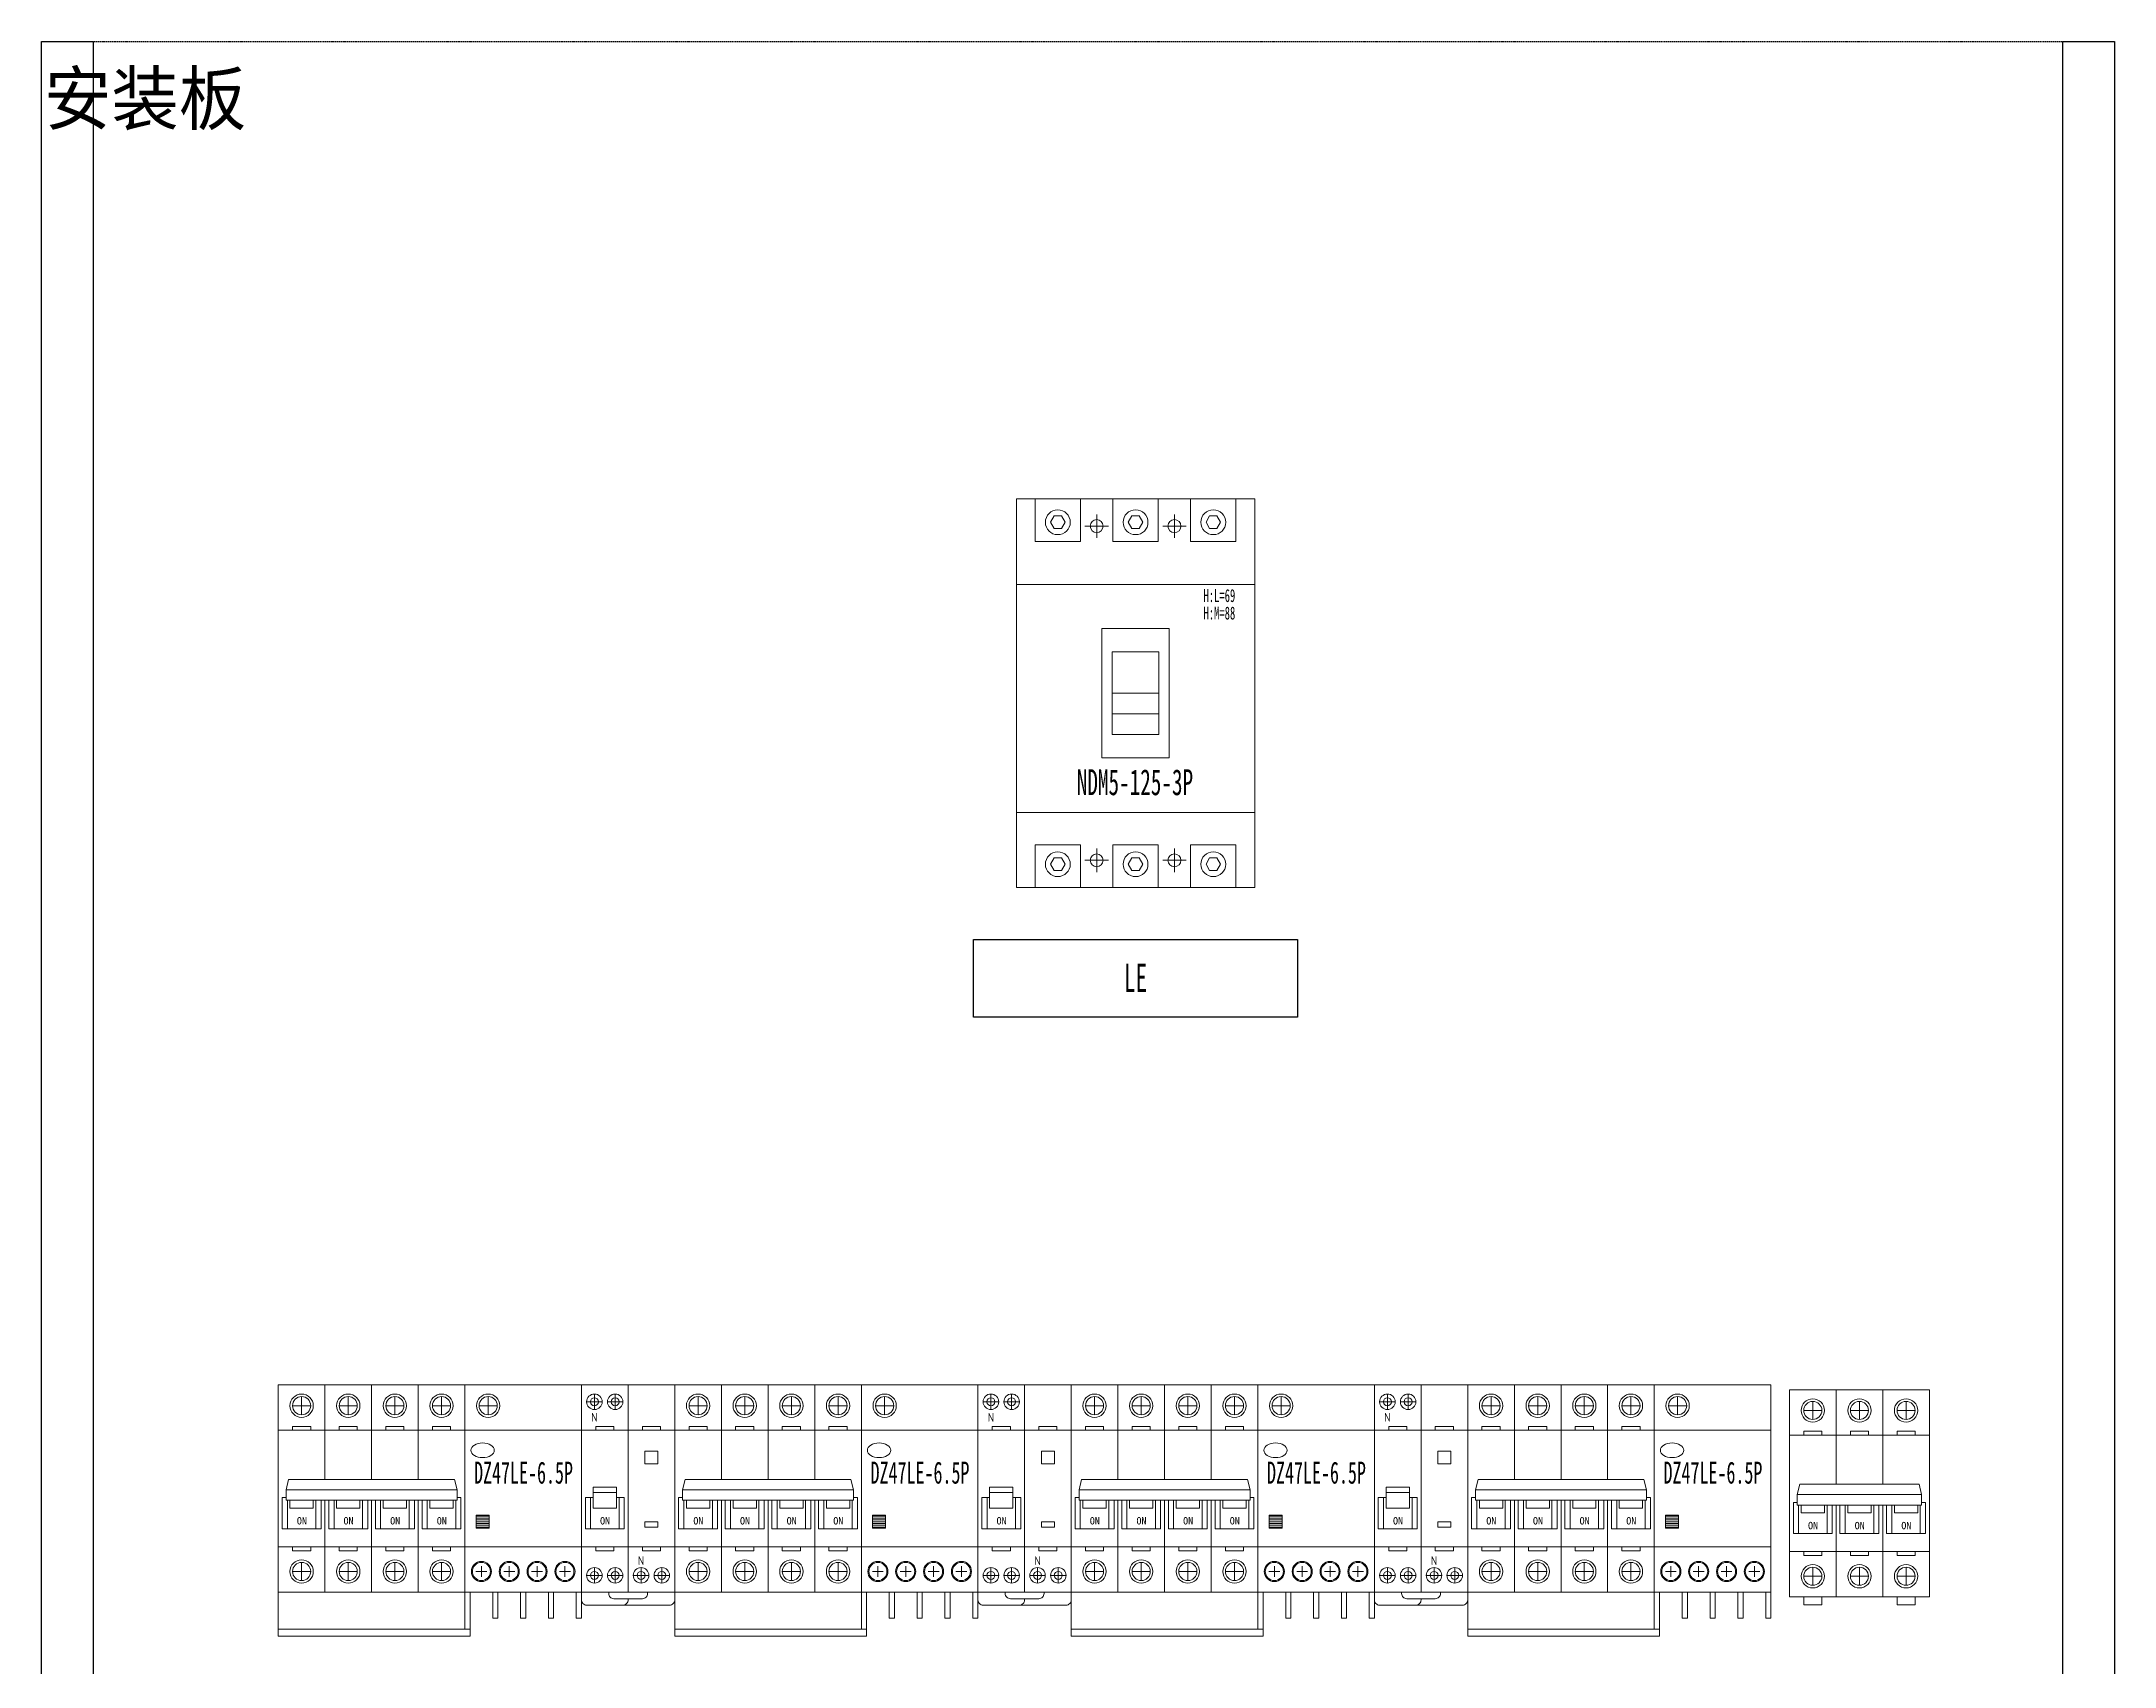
# Model space of a CAD drawing. Extents: x 304728 to 305528, y 295754 to 297954.
# Drawn here: x 304728 to 305528, y 297327 to 297954 of the extents above; entities that cross this region are included whole.
import ezdxf
from ezdxf.enums import TextEntityAlignment as Align

# ---------------------------------------------------------------- set-up
doc = ezdxf.new("R2010")
doc.units = 0
doc.header["$MEASUREMENT"] = 0
doc.linetypes.add('DASH', pattern=[0.35, 0.25, -0.1])
doc.linetypes.add('DASHED', pattern=[0.75, 0.5, -0.25])
doc.layers.add('元件', color=7, linetype='Continuous')
doc.layers.add('布置图', color=30, linetype='Continuous')
doc.layers.add('细线', color=7, linetype='Continuous', lineweight=0)
doc.styles.add('-仿宋_GB2312', font='gbenor.shx', dxfattribs={"bigfont": 'gbcbig.shx'})
doc.styles.add('LEAD', font='', dxfattribs={"width": 0.8})
doc.styles.add('宋', font='', dxfattribs={"width": 0.7})
doc.styles.add('正常', font='')
doc.styles.get('LEAD').set_extended_font_data('SimSun')
doc.styles.get('宋').set_extended_font_data('SimSun')
doc.styles.get('正常').set_extended_font_data('FangSong_GB2312')

# ---------------------------------------------------------------- blocks, each defined once
blk = doc.blocks.new('Manufacturer光辉PartName剩余电流动作微型断路器Series4PShellFrameLimitingCurrentRemarkPartTypeMinCurrent1MaxCurrent63Poles4PMinPower0MaxPower0LibType2DelFlgfalseUpdateDate')
at = {"layer": '细线'}
for p, q in [((-53, 40.5), (-46, 40.5)), ((-49.5, 44), (-49.5, 37)), ((-35, 40.5), (-28, 40.5)), ((-31.5, 44), (-31.5, 37)), ((-17, 40.5), (-10, 40.5)), ((-13.5, 44), (-13.5, 37)), ((1, 40.5), (8, 40.5)), ((4.5, 44), (4.5, 37)), ((19, 40.5), (26, 40.5)), ((22.5, 44), (22.5, 37)), ((17.84, -2.15), (22.84, -2.15)), ((17.84, -2.86), (22.84, -2.86)), ((17.84, -3.56), (22.84, -3.56)), ((17.84, -4.27), (22.84, -4.27)), ((17.84, -4.97), (22.84, -4.97)), ((17.84, -5.67), (22.84, -5.67)), ((17.84, -6.38), (22.84, -6.38)), ((-53, -23.5), (-46, -23.5)), ((-49.5, -27), (-49.5, -20)), ((-35, -23.5), (-28, -23.5)), ((-31.5, -27), (-31.5, -20)), ((-17, -23.5), (-10, -23.5)), ((-13.5, -27), (-13.5, -20)), ((1, -23.5), (8, -23.5)), ((4.5, -27), (4.5, -20)), ((17.77, -23.5), (21.98, -23.5)), ((19.88, -21.39), (19.88, -25.61)), ((28.52, -23.5), (32.73, -23.5)), ((30.62, -21.39), (30.62, -25.61)), ((39.27, -23.5), (43.48, -23.5)), ((41.38, -21.39), (41.38, -25.61)), ((50.02, -23.5), (54.23, -23.5)), ((52.12, -21.39), (52.12, -25.61))]:
    blk.add_line(p, q, dxfattribs=at)
for points in [[(-40.5, 12), (-40.5, 48.5), (-58.5, 48.5), (-58.5, -31.5), (-40.5, -31.5), (-40.5, 4)], [(-22.5, 12), (-22.5, 48.5), (-40.5, 48.5), (-40.5, 12)], [(-4.5, 12), (-4.5, 48.5), (-22.5, 48.5), (-22.5, 12)], [(-4.5, 4), (-4.5, -31.5), (13.5, -31.5), (13.5, 48.5), (-4.5, 48.5), (-4.5, 12)], [(-40.5, 12), (-40.5, 31), (-58.5, 31), (-58.5, -14), (-40.5, -14), (-40.5, 4)], [(-22.5, 12), (-22.5, 31), (-40.5, 31), (-40.5, 12)], [(-4.5, 12), (-4.5, 31), (-22.5, 31), (-22.5, 12)], [(-4.5, 4), (-4.5, -14), (13.5, -14), (13.5, 31), (-4.5, 31), (-4.5, 12)], [(-55.5, 5), (-57, 5), (-57, -7), (-42, -7), (-42, 4)], [(-55, 4), (-55, -7), (-44, -7), (-44, 4)], [(-54, 4), (-54, 1), (-45, 1), (-45, 4)], [(-40.5, 4), (-40.5, -31.5), (-22.5, -31.5), (-22.5, 4)], [(-40.5, 4), (-40.5, -14), (-22.5, -14), (-22.5, 4)], [(-39, 4), (-39, -7), (-24, -7), (-24, 4)], [(-37, 4), (-37, -7), (-26, -7), (-26, 4)], [(-36, 4), (-36, 1), (-27, 1), (-27, 4)], [(-22.5, 4), (-22.5, -31.5), (-4.5, -31.5), (-4.5, 4)], [(-22.5, 4), (-22.5, -14), (-4.5, -14), (-4.5, 4)], [(-21, 4), (-21, -7), (-6, -7), (-6, 4)], [(-19, 4), (-19, -7), (-8, -7), (-8, 4)], [(-18, 4), (-18, 1), (-9, 1), (-9, 4)], [(-3, 4), (-3, -7), (12, -7), (12, 5), (10.5, 5)], [(-1, 4), (-1, -7), (10, -7), (10, 4)], [(0, 4), (0, 1), (9, 1), (9, 4)]]:
    blk.add_lwpolyline(points, dxfattribs=at)
for points in [[(13.5, -31.5), (58.5, -31.5), (58.5, 48.5), (13.5, 48.5)], [(-53, 32.5), (-46, 32.5), (-46, 31), (-53, 31)], [(-35, 32.5), (-28, 32.5), (-28, 31), (-35, 31)], [(-17, 32.5), (-10, 32.5), (-10, 31), (-17, 31)], [(1, 32.5), (8, 32.5), (8, 31), (1, 31)], [(58.5, 31), (13.5, 31), (13.5, -14), (58.5, -14)], [(10.5, 8), (-55.5, 8), (-54.5, 12), (9.5, 12)], [(-55.5, 4), (10.5, 4), (10.5, 8), (-55.5, 8)], [(17.84, -6.77), (22.84, -6.77), (22.84, -1.77), (17.84, -1.77)], [(-53, -15.5), (-46, -15.5), (-46, -14), (-53, -14)], [(-35, -15.5), (-28, -15.5), (-28, -14), (-35, -14)], [(-17, -15.5), (-10, -15.5), (-10, -14), (-17, -14)], [(1, -15.5), (8, -15.5), (8, -14), (1, -14)], [(-58.5, -48.5), (15.5, -48.5), (15.5, -31.5), (-58.5, -31.5)], [(13.5, -31.5), (15.5, -31.5), (15.5, -45.7), (13.5, -45.7)], [(26.25, -31.5), (24.25, -31.5), (24.25, -41.5), (26.25, -41.5)], [(37, -31.5), (35, -31.5), (35, -41.5), (37, -41.5)], [(47.75, -31.5), (45.75, -31.5), (45.75, -41.5), (47.75, -41.5)], [(58.5, -31.5), (56.5, -31.5), (56.5, -41.5), (58.5, -41.5)], [(-58.5, -45.7), (15.5, -45.7), (15.5, -48.5), (-58.5, -48.5)]]:
    blk.add_lwpolyline(points, close=True, dxfattribs=at)
for centre, radius in [((-49.5, 40.5), 4.5), ((-49.5, 40.5), 3.5), ((-31.5, 40.5), 4.5), ((-31.5, 40.5), 3.5), ((-13.5, 40.5), 4.5), ((-13.5, 40.5), 3.5), ((4.5, 40.5), 4.5), ((4.5, 40.5), 3.5), ((22.5, 40.5), 4.5), ((22.5, 40.5), 3.5), ((-49.5, -23.5), 4.5), ((-49.5, -23.5), 3.5), ((-31.5, -23.5), 4.5), ((-31.5, -23.5), 3.5), ((-13.5, -23.5), 4.5), ((-13.5, -23.5), 3.5), ((4.5, -23.5), 4.5), ((4.5, -23.5), 3.5), ((19.88, -23.5), 3.88), ((19.88, -23.5), 3.49), ((30.62, -23.5), 3.88), ((30.62, -23.5), 3.49), ((41.38, -23.5), 3.88), ((41.38, -23.5), 3.49), ((52.12, -23.5), 3.88), ((52.12, -23.5), 3.49)]:
    blk.add_circle(centre, radius, dxfattribs=at)
blk.add_ellipse((20.34, 23.28), major_axis=(-4.5, 0), ratio=0.629929, dxfattribs=at)
at = {"layer": '细线', "color": 4, "linetype": 'DASH', "ltscale": 0.1, "style": '宋', "width": 0.6}
blk.add_text('DZ47LE-6.5P', height=8.5, dxfattribs=at).set_placement((17.05, 10.41))
at = {"layer": '细线', "color": 2, "lineweight": 15, "style": '正常'}
for p in [(-51.33, -5.36), (-33.33, -5.36), (-15.33, -5.36), (2.67, -5.36)]:
    blk.add_text('ON', height=2.851, dxfattribs=at).set_placement(p)
blk = doc.blocks.new('Manufacturer光辉PartName微型断路器Series3PShellFrameLimitingCurrentRemarkPartTypeMinCurrent1MaxCurrent63Poles3PMinPower0MaxPower0LibType2DelFlgfalseUpdateDate')
at = {"layer": '细线'}
for p, q in [((-21.5, 32), (-14.5, 32)), ((-18, 35.5), (-18, 28.5)), ((-3.5, 32), (3.5, 32)), ((0, 35.5), (0, 28.5)), ((14.5, 32), (21.5, 32)), ((18, 35.5), (18, 28.5)), ((-21.5, -32), (-14.5, -32)), ((-18, -35.5), (-18, -28.5)), ((-3.5, -32), (3.5, -32)), ((0, -35.5), (0, -28.5)), ((14.5, -32), (21.5, -32)), ((18, -35.5), (18, -28.5))]:
    blk.add_line(p, q, dxfattribs=at)
for points in [[(-9, 3.5), (-9, 40), (-27, 40), (-27, -40), (-9, -40), (-9, -4.5)], [(9, 3.5), (9, 40), (-9, 40), (-9, 3.5)], [(9, -4.5), (9, -40), (27, -40), (27, 40), (9, 40), (9, 3.5)], [(-9, 3.5), (-9, 22.5), (-27, 22.5), (-27, -22.5), (-9, -22.5), (-9, -4.5)], [(9, 3.5), (9, 22.5), (-9, 22.5), (-9, 3.5)], [(9, -4.5), (9, -22.5), (27, -22.5), (27, 22.5), (9, 22.5), (9, 3.5)], [(-24, -3.5), (-25.5, -3.5), (-25.5, -15.5), (-10.5, -15.5), (-10.5, -4.5)], [(-23.5, -4.5), (-23.5, -15.5), (-12.5, -15.5), (-12.5, -4.5)], [(-22.5, -4.5), (-22.5, -7.5), (-13.5, -7.5), (-13.5, -4.5)], [(-9, -4.5), (-9, -40), (9, -40), (9, -4.5)], [(-9, -4.5), (-9, -22.5), (9, -22.5), (9, -4.5)], [(-7.5, -4.5), (-7.5, -15.5), (7.5, -15.5), (7.5, -4.5)], [(-5.5, -4.5), (-5.5, -15.5), (5.5, -15.5), (5.5, -4.5)], [(-4.5, -4.5), (-4.5, -7.5), (4.5, -7.5), (4.5, -4.5)], [(10.5, -4.5), (10.5, -15.5), (25.5, -15.5), (25.5, -3.5), (24, -3.5)], [(12.5, -4.5), (12.5, -15.5), (23.5, -15.5), (23.5, -4.5)], [(13.5, -4.5), (13.5, -7.5), (22.5, -7.5), (22.5, -4.5)]]:
    blk.add_lwpolyline(points, dxfattribs=at)
for points in [[(-21.5, 24), (-14.5, 24), (-14.5, 22.5), (-21.5, 22.5)], [(-3.5, 24), (3.5, 24), (3.5, 22.5), (-3.5, 22.5)], [(14.5, 24), (21.5, 24), (21.5, 22.5), (14.5, 22.5)], [(24, -0.5), (-24, -0.5), (-23, 3.5), (23, 3.5)], [(-24, -4.5), (24, -4.5), (24, -0.5), (-24, -0.5)], [(-21.5, -24), (-14.5, -24), (-14.5, -22.5), (-21.5, -22.5)], [(-3.5, -24), (3.5, -24), (3.5, -22.5), (-3.5, -22.5)], [(14.5, -24), (21.5, -24), (21.5, -22.5), (14.5, -22.5)], [(-21.5, -43), (-14.5, -43), (-14.5, -40), (-21.5, -40)], [(14.5, -43), (21.5, -43), (21.5, -40), (14.5, -40)]]:
    blk.add_lwpolyline(points, close=True, dxfattribs=at)
for centre, radius in [((-18, 32), 4.5), ((-18, 32), 3.5), ((0, 32), 4.5), ((0, 32), 3.5), ((18, 32), 4.5), ((18, 32), 3.5), ((-18, -32), 4.5), ((-18, -32), 3.5), ((0, -32), 4.5), ((0, -32), 3.5), ((18, -32), 4.5), ((18, -32), 3.5)]:
    blk.add_circle(centre, radius, dxfattribs=at)
at = {"layer": '细线', "color": 2, "lineweight": 15, "style": '正常'}
for p in [(-19.83, -13.86), (-1.83, -13.86), (16.17, -13.86)]:
    blk.add_text('ON', height=2.851, dxfattribs=at).set_placement(p)
blk = doc.blocks.new('Manufacturer光辉PartName剩余电流动作微型断路器Series1PNShellFrameLimitingCurrentRemarkPartTypeMinCurrent1MaxCurrent32Poles1P+NMinPower0MaxPower0LibType2DelFlgfalseUpdateDate')
at = {"layer": '细线'}
for p, q in [((-16, 36), (-10, 36)), ((-13, 39), (-13, 33)), ((-8, 36), (-2, 36)), ((-5, 39), (-5, 33)), ((-16, -31), (-10, -31)), ((-13, -34), (-13, -28)), ((-8, -31), (-2, -31)), ((-5, -34), (-5, -28)), ((8, -31), (2, -31)), ((5, -34), (5, -28)), ((16, -31), (10, -31)), ((13, -34), (13, -28))]:
    blk.add_line(p, q, dxfattribs=at)
for points in [[(-18, -37.5), (0, -37.5), (0, 42.5), (-18, 42.5)], [(0, -37.5), (18, -37.5), (18, 42.5), (0, 42.5)], [(-18, -20), (0, -20), (0, 25), (-18, 25)], [(-12.5, 26.5), (-5.5, 26.5), (-5.5, 25), (-12.5, 25)], [(0, -20), (18, -20), (18, 25), (0, 25)], [(5.5, 26.5), (12.5, 26.5), (12.5, 25), (5.5, 25)], [(6.5, 12), (11.5, 12), (11.5, 17), (6.5, 17)], [(-13.5, -5), (-4.5, -5), (-4.5, 3), (-13.5, 3)], [(-13.5, 3), (-4.5, 3), (-4.5, 1), (-13.5, 1)], [(6.5, -12.38), (11.5, -12.38), (11.5, -10.38), (6.5, -10.38)], [(-12.5, -21.5), (-5.5, -21.5), (-5.5, -20), (-12.5, -20)], [(5.5, -21.5), (12.5, -21.5), (12.5, -20), (5.5, -20)]]:
    blk.add_lwpolyline(points, close=True, dxfattribs=at)
for points in [[(-13.5, -1), (-16.5, -1), (-16.5, -13), (-1.5, -13), (-1.5, -1), (-4.5, -1)], [(-13.5, -1), (-14.5, -1), (-14.5, -13), (-3.5, -13), (-3.5, -1), (-4.5, -1)]]:
    blk.add_lwpolyline(points, dxfattribs=at)
for points in [[(-18, -37.5), (18, -37.5), (18, -40.5, -0.414214), (16, -42.5), (-16, -42.5, -0.414214), (-18, -40.5)], [(-5.5, -40), (5.5, -40, 0.414214), (7.5, -38), (7.5, -37.5), (-7.5, -37.5), (-7.5, -38, 0.414214)]]:
    blk.add_lwpolyline(points, format="xyb", close=True, dxfattribs=at)
blk.add_lwpolyline([(0, -40), (0, -40.5, -0.414214), (-2, -42.5), (-16, -42.5, -0.414214), (-18, -40.5), (-18, -37.5), (0, -37.5)], format="xyb", dxfattribs=at)
for centre, radius in [((-13, 36), 3), ((-13, 36), 1.54), ((-5, 36), 3), ((-5, 36), 1.54), ((-13, -31), 3), ((-13, -31), 1.54), ((-5, -31), 3), ((-5, -31), 1.54), ((5, -31), 3), ((5, -31), 1.54), ((13, -31), 3), ((13, -31), 1.54)]:
    blk.add_circle(centre, radius, dxfattribs=at)
at = {"layer": '细线', "color": 2, "lineweight": 15}
for s, height, style, p in [('N', 3.33, '-仿宋_GB2312', (-14.22, 28.34)), ('ON', 2.851, '正常', (-10.83, -11.36)), ('N', 3.33, '-仿宋_GB2312', (3.78, -26.98))]:
    blk.add_text(s, height=height, dxfattribs=dict(at, style=style)).set_placement(p)
blk = doc.blocks.new('Manufacturer光辉PartName塑壳断路器Series125ShellFrameLimitingCurrentRemarkPartTypeMinCurrent1MaxCurrent125Poles3PMinPower0MaxPower0LibType2DelFlgfalseUpdateDate')
at = {"layer": '细线'}
for p, q in [((-19.53, 64.5), (-10.47, 64.5)), ((-15, 69.03), (-15, 59.97)), ((10.47, 64.5), (19.53, 64.5)), ((15, 69.03), (15, 59.97)), ((-15, -69.03), (-15, -59.97)), ((15, -69.03), (15, -59.97)), ((-19.53, -64.5), (-10.47, -64.5)), ((10.47, -64.5), (19.53, -64.5))]:
    blk.add_line(p, q, dxfattribs=at)
for points in [[(-46, -75), (46, -75), (46, 75), (-46, 75)], [(-38.75, 58.5), (-21.25, 58.5), (-21.25, 75), (-38.75, 75)], [(-8.75, 58.5), (8.75, 58.5), (8.75, 75), (-8.75, 75)], [(21.25, 58.5), (38.75, 58.5), (38.75, 75), (21.25, 75)], [(-46, -46), (46, -46), (46, 42), (-46, 42)], [(-13, -25), (13, -25), (13, 25), (-13, 25)], [(-9, -16), (9, -16), (9, 16), (-9, 16)], [(-9, 0), (9, 0), (9, -16), (-9, -16)], [(-9, 0), (9, 0), (9, -8), (-9, -8)], [(-38.75, -58.5), (-21.25, -58.5), (-21.25, -75), (-38.75, -75)], [(-8.75, -58.5), (8.75, -58.5), (8.75, -75), (-8.75, -75)], [(21.25, -58.5), (38.75, -58.5), (38.75, -75), (21.25, -75)]]:
    blk.add_lwpolyline(points, close=True, dxfattribs=at)
at = {"layer": '细线', "color": 7}
for points in [[(-27.19, 66), (-28.59, 68.43), (-31.41, 68.43), (-32.81, 66), (-31.41, 63.57), (-28.59, 63.57)], [(2.81, 66), (1.41, 68.43), (-1.41, 68.43), (-2.81, 66), (-1.41, 63.57), (1.41, 63.57)], [(32.81, 66), (31.41, 68.43), (28.59, 68.43), (27.19, 66), (28.59, 63.57), (31.41, 63.57)], [(-27.19, -66), (-28.59, -68.43), (-31.41, -68.43), (-32.81, -66), (-31.41, -63.57), (-28.59, -63.57)], [(2.81, -66), (1.41, -68.43), (-1.41, -68.43), (-2.81, -66), (-1.41, -63.57), (1.41, -63.57)], [(32.81, -66), (31.41, -68.43), (28.59, -68.43), (27.19, -66), (28.59, -63.57), (31.41, -63.57)]]:
    blk.add_lwpolyline(points, close=True, dxfattribs=at)
for centre in [(-30, 66), (0, 66), (30, 66), (-30, -66), (0, -66), (30, -66)]:
    blk.add_circle(centre, 4.8, dxfattribs=at)
at = {"layer": '细线'}
for centre in [(-15, 64.5), (15, 64.5), (-15, -64.5), (15, -64.5)]:
    blk.add_circle(centre, 2.5, dxfattribs=at)
at = {"layer": '细线', "color": 7, "attachment_point": 1, "style": '宋'}
for s, insert, char_height, width in [('\\pxql;{\\fFangSong_GB2312|b0|i0|c134|p49;\\W0.6;H:L=69}', (26.23, 40.19), 5, 16.7991), ('\\pxql;{\\fFangSong_GB2312|b0|i0|c134|p49;\\W0.6;H:M=88}', (26.23, 33.45), 5, 16.7991), ('\\pxql;{\\fFangSong_GB2312|b0|i0|c134|p49;\\W0.6;NDM5-125-3P}', (-22.68, -29.34), 10, 49.2649)]:
    blk.add_mtext(s, dxfattribs=dict(at, insert=insert, char_height=char_height, width=width))
blk = doc.blocks.new('Manufacturer光辉PartName剩余电流互感器Series一体式ShellFrame250LimitingCurrentRemarkPartTypeMinCurrent16MaxCurrent250PolesMinPower0MaxPower0LibType2DelFlgfalseUpdateDate')
at = {"color": 0, "transparency": 33554687}
blk.add_lwpolyline([(-62.5, 15), (62.5, 15), (62.5, -15), (-62.5, -15)], close=True, dxfattribs=at)
at = {"layer": '元件', "linetype": 'DASH', "transparency": 33554687, "style": 'LEAD', "width": 0.6}
blk.add_text('LE', height=11, dxfattribs=at).set_placement((0, -5.38), align=Align.CENTER)

msp = doc.modelspace()

# ---------------------------------------------------------------- linework, layer by layer
at = {"color": 2}
for points in [[(304727.64, 297953.76), (304747.64, 297953.76), (304747.64, 295753.76), (304727.64, 295753.76)], [(305507.64, 297953.76), (305527.64, 297953.76), (305527.64, 295753.76), (305507.64, 295753.76)]]:
    msp.add_lwpolyline(points, close=True, dxfattribs=at)
at = {"layer": '布置图', "linetype": 'DASHED'}
msp.add_lwpolyline([(304727.64, 297953.76), (305527.64, 297953.76), (305527.64, 295753.76), (304727.64, 295753.76)], close=True, dxfattribs=at)

# ---------------------------------------------------------------- block references
for name, p in [('Manufacturer光辉PartName塑壳断路器Series125ShellFrameLimitingCurrentRemarkPartTypeMinCurrent1MaxCurrent125Poles3PMinPower0MaxPower0LibType2DelFlgfalseUpdateDate', (305149.85, 297702.2)), ('Manufacturer光辉PartName剩余电流互感器Series一体式ShellFrame250LimitingCurrentRemarkPartTypeMinCurrent16MaxCurrent250PolesMinPower0MaxPower0LibType2DelFlgfalseUpdateDate', (305149.85, 297592.2)), ('Manufacturer光辉PartName剩余电流动作微型断路器Series4PShellFrameLimitingCurrentRemarkPartTypeMinCurrent1MaxCurrent63Poles4PMinPower0MaxPower0LibType2DelFlgfalseUpdateDate', (304877.53, 297386.7)), ('Manufacturer光辉PartName剩余电流动作微型断路器Series1PNShellFrameLimitingCurrentRemarkPartTypeMinCurrent1MaxCurrent32Poles1P+NMinPower0MaxPower0LibType2DelFlgfalseUpdateDate', (304954.03, 297392.7)), ('Manufacturer光辉PartName剩余电流动作微型断路器Series4PShellFrameLimitingCurrentRemarkPartTypeMinCurrent1MaxCurrent63Poles4PMinPower0MaxPower0LibType2DelFlgfalseUpdateDate', (305030.53, 297386.7)), ('Manufacturer光辉PartName剩余电流动作微型断路器Series1PNShellFrameLimitingCurrentRemarkPartTypeMinCurrent1MaxCurrent32Poles1P+NMinPower0MaxPower0LibType2DelFlgfalseUpdateDate', (305107.03, 297392.7)), ('Manufacturer光辉PartName剩余电流动作微型断路器Series4PShellFrameLimitingCurrentRemarkPartTypeMinCurrent1MaxCurrent63Poles4PMinPower0MaxPower0LibType2DelFlgfalseUpdateDate', (305183.53, 297386.7)), ('Manufacturer光辉PartName剩余电流动作微型断路器Series1PNShellFrameLimitingCurrentRemarkPartTypeMinCurrent1MaxCurrent32Poles1P+NMinPower0MaxPower0LibType2DelFlgfalseUpdateDate', (305260.03, 297392.7)), ('Manufacturer光辉PartName剩余电流动作微型断路器Series4PShellFrameLimitingCurrentRemarkPartTypeMinCurrent1MaxCurrent63Poles4PMinPower0MaxPower0LibType2DelFlgfalseUpdateDate', (305336.53, 297386.7)), ('Manufacturer光辉PartName微型断路器Series3PShellFrameLimitingCurrentRemarkPartTypeMinCurrent1MaxCurrent63Poles3PMinPower0MaxPower0LibType2DelFlgfalseUpdateDate', (305429.19, 297393.36))]:
    msp.add_blockref(name, p)

# ---------------------------------------------------------------- texts
at = {"color": 0}
msp.add_text('安装板', height=20, dxfattribs=at).set_placement((304728.64, 297931.76), align=Align.MIDDLE_LEFT)

doc.saveas('drawing.dxf')
